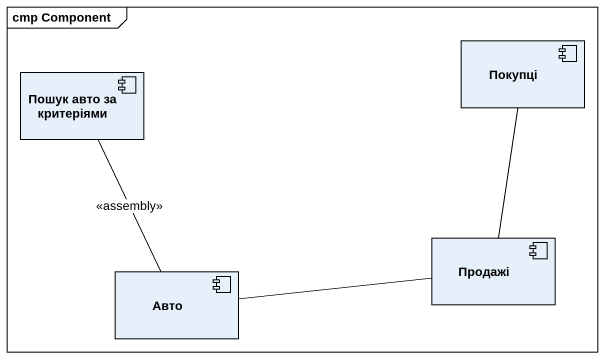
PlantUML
@startuml
mainframe cmp Component
component Покупці
component "Пошук авто за критеріями" as Пошук_авто_за_критеріями
component Продажі
component Авто
Пошук_авто_за_критеріями -- Авто : <<assembly>>
Продажі -up- Покупці
Авто -right- Продажі
@enduml
